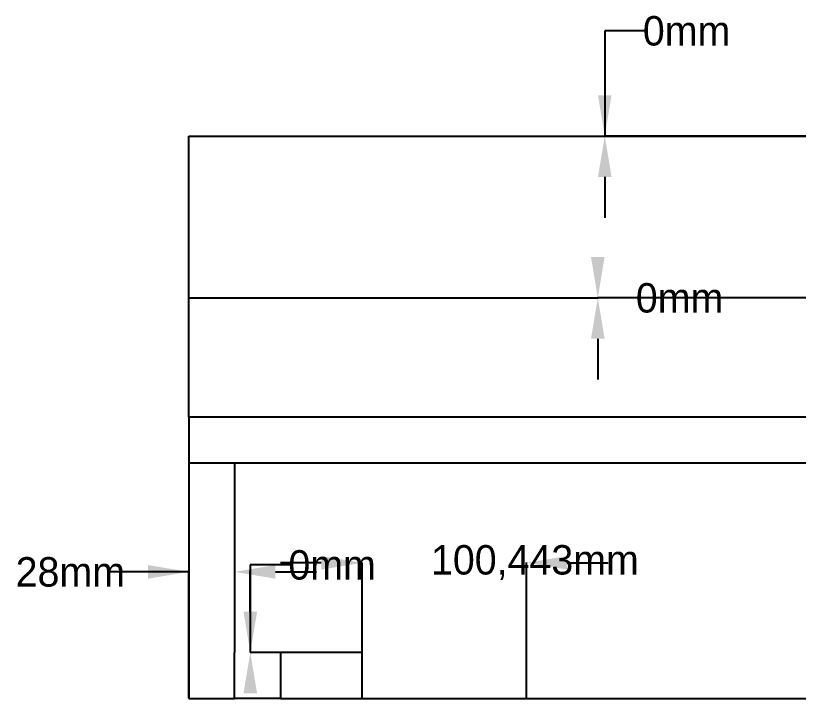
# Model space of a CAD drawing. Extents: x -220 to 711, y -42 to 774.
# Drawn here: x -105.9 to 372.8, y 356 to 773.7 of the extents above; entities that cross this region are included whole.
import ezdxf

# ---------------------------------------------------------------- set-up
doc = ezdxf.new("R2010")
doc.units = 0
doc.layers.get('0').update_dxf_attribs({"linetype": 'CONTINUOUS'})
doc.layers.get('DEFPOINTS').update_dxf_attribs({"linetype": 'CONTINUOUS'})
doc.styles.add('SPACECLAIM_ASME_CB', font='SpaceClaim ASME.ttf')
doc.dimstyles.new('SPACECLAIM_ASME_CB', dxfattribs={"dimtxt": 0.18, "dimasz": 0.18, "dimexe": 0.18, "dimexo": 0.0625, "dimgap": 0.09, "dimtad": 0, "dimtih": 1, "dimtoh": 1, "dimzin": 0, "dimcen": 0.09, "dimazin": 3, "dimtfac": 1, "dimtofl": 0, "dimtmove": 0, "dimatfit": 3})

# ---------------------------------------------------------------- blocks, each defined once
blk = doc.blocks.new('*D1')
at = {"color": 7}
for p, q in [((279.38, 764.4), (254.38, 764.4)), ((254.38, 764.4), (254.38, 700)), ((0.06, 700), (254.56, 700)), ((589.94, 700), (254.2, 700)), ((254.38, 675), (254.38, 650))]:
    blk.add_line(p, q, dxfattribs=at)
for points in [[(250.21, 725), (258.54, 725), (254.38, 700)], [(258.54, 675), (250.21, 675), (254.38, 700)]]:
    blk.add_solid(points, dxfattribs=at)
at = {"layer": 'DEFPOINTS', "color": 0}
for p in [(0, 700), (254.38, 700), (590, 700)]:
    blk.add_point(p, dxfattribs=at)
at = {"color": 7, "linetype": 'CONTINUOUS', "style": 'SPACECLAIM_ASME_CB'}
blk.add_text('0mm', height=18, dxfattribs=at).set_placement((277.67, 755.4))
blk = doc.blocks.new('*D4')
at = {"color": 7}
for p, q in [((0.06, 601.03), (250.28, 601.03)), ((561.94, 601.03), (249.92, 601.03)), ((275.1, 601.03), (250.1, 601.03)), ((250.1, 601.03), (250.1, 601.03)), ((250.1, 576.03), (250.1, 551.03))]:
    blk.add_line(p, q, dxfattribs=at)
for points in [[(245.94, 626.03), (254.27, 626.03), (250.1, 601.03)], [(254.27, 576.03), (245.94, 576.03), (250.1, 601.03)]]:
    blk.add_solid(points, dxfattribs=at)
at = {"layer": 'DEFPOINTS', "color": 0}
for p in [(0, 601.03), (250.1, 601.03), (562, 601.03)]:
    blk.add_point(p, dxfattribs=at)
at = {"color": 7, "linetype": 'CONTINUOUS', "style": 'SPACECLAIM_ASME_CB'}
blk.add_text('0mm', height=18, dxfattribs=at).set_placement((273.39, 592.03))
blk = doc.blocks.new('*D6')
at = {"color": 7}
for p, q in [((28, 499.94), (28, 433.21)), ((0, 433.39), (-50, 433.39)), ((-25, 433.39), (-50, 433.39)), ((0, 356.06), (0, 433.57)), ((53, 433.39), (78, 433.39))]:
    blk.add_line(p, q, dxfattribs=at)
for points in [[(-25, 429.22), (-25, 437.55), (0, 433.39)], [(53, 437.55), (53, 429.22), (28, 433.39)]]:
    blk.add_solid(points, dxfattribs=at)
at = {"layer": 'DEFPOINTS', "color": 0}
for p in [(28, 500), (0, 433.39), (0, 356)]:
    blk.add_point(p, dxfattribs=at)
at = {"color": 7, "linetype": 'CONTINUOUS', "style": 'SPACECLAIM_ASME_CB'}
blk.add_text('28mm', height=18, dxfattribs=at).set_placement((-105.89, 424.39))
blk = doc.blocks.new('*D8')
at = {"color": 7}
for p, q in [((62.61, 437.66), (37.61, 437.66)), ((37.61, 437.66), (37.61, 384)), ((37.61, 409), (37.61, 434)), ((55.94, 384), (37.43, 384)), ((105.94, 384), (37.43, 384))]:
    blk.add_line(p, q, dxfattribs=at)
for points in [[(33.45, 409), (41.78, 409), (37.61, 384)], [(41.78, 359), (33.45, 359), (37.61, 384)]]:
    blk.add_solid(points, dxfattribs=at)
at = {"layer": 'DEFPOINTS', "color": 0}
for p in [(37.61, 384), (56, 384), (106, 384)]:
    blk.add_point(p, dxfattribs=at)
at = {"color": 7, "linetype": 'CONTINUOUS', "style": 'SPACECLAIM_ASME_CB'}
blk.add_text('0mm', height=18, dxfattribs=at).set_placement((60.9, 428.66))
blk = doc.blocks.new('*D9')
at = {"color": 7}
for p, q in [((81, 438.92), (56, 438.92)), ((106, 384.06), (106, 439.1)), ((206.44, 356.06), (206.44, 439.1)), ((231.44, 438.92), (256.44, 438.92))]:
    blk.add_line(p, q, dxfattribs=at)
for points in [[(81, 434.76), (81, 443.09), (106, 438.92)], [(231.44, 443.09), (231.44, 434.76), (206.44, 438.92)]]:
    blk.add_solid(points, dxfattribs=at)
at = {"layer": 'DEFPOINTS', "color": 0}
for p in [(106, 438.92), (106, 384), (206.44, 356)]:
    blk.add_point(p, dxfattribs=at)
at = {"color": 7, "linetype": 'CONTINUOUS', "style": 'SPACECLAIM_ASME_CB'}
blk.add_text('100,443mm', height=18, dxfattribs=at).set_placement((148.1, 431.76))

msp = doc.modelspace()

# ---------------------------------------------------------------- linework, layer by layer
for p, q in [((0, 700), (562, 700)), ((0, 528), (0, 700))]:
    msp.add_line(p, q)
at = {"color": 7}
for p, q in [((562, 528), (0, 528)), ((0, 528), (0, 500)), ((0, 500), (28, 500)), ((0, 500), (0, 356)), ((28, 500), (562, 500)), ((28, 500), (28, 384)), ((28, 356), (28, 384)), ((106, 384), (56, 384)), ((56, 384), (56, 356)), ((106, 356), (106, 384)), ((0, 356), (28, 356)), ((56, 356), (28, 356)), ((56, 356), (106, 356)), ((106, 356), (562, 356))]:
    msp.add_line(p, q, dxfattribs=at)

# ---------------------------------------------------------------- dimensions: what is measured, and where the dimension line sits
for base, p1, p2, angle, picture, middle in [((254.375950132, 700), (0, 700), (590, 700), 90, '*D1', (300.165950132, 764.4042156632)), ((250.1047410265, 601.0304673763), (562, 601.0304673763), (0, 601.0304673763), 270, '*D4', (295.8947410265, 601.0304673763)), ((106, 438.9235), (206.4429, 356), (106, 384), 180, '*D9', (202.9959, 438.9235)), ((37.612088026, 384), (56, 384), (106, 384), 90, '*D8', (83.402088026, 437.6567190895))]:
    dim = msp.add_linear_dim(base=base, p1=p1, p2=p2, angle=angle, text='{\\fSpaceClaim ASME CB|b0|i0;<>}', dimstyle='SPACECLAIM_ASME_CB', override={"dimtxt": 18, "dimasz": 25, "dimtad": 0, "dimtih": 1, "dimtoh": 1, "dimdec": 3, "dimlfac": 1, "dimzin": 8, "dimdsep": 44, "dimlunit": 2, "dimpost": 'mm', "dimsah": 1, "dimclrd": 7, "dimclre": 7, "dimclrt": 7, "dimadec": 1, "dimtdec": 3, "dimtix": 1, "dimtzin": 8}, dxfattribs=at)
    dim.commit()
    dim.dimension.update_dxf_attribs({"geometry": picture, "text_midpoint": middle, "dimtype": 160})
dim = msp.add_linear_dim(base=(0, 433.3855), p1=(28, 500), p2=(0, 356), text='{\\fSpaceClaim ASME CB|b0|i0;<>}', dimstyle='SPACECLAIM_ASME_CB', override={"dimtxt": 18, "dimasz": 25, "dimtad": 0, "dimtih": 1, "dimtoh": 1, "dimdec": 3, "dimlfac": 1, "dimzin": 8, "dimdsep": 44, "dimlunit": 2, "dimpost": 'mm', "dimsah": 1, "dimclrd": 7, "dimclre": 7, "dimclrt": 7, "dimadec": 1, "dimtdec": 3, "dimtix": 1, "dimtzin": 8}, dxfattribs=at)
dim.commit()
dim.dimension.update_dxf_attribs({"geometry": '*D6', "text_midpoint": (-77.099, 433.3855), "dimtype": 160})

doc.saveas('drawing.dxf')
